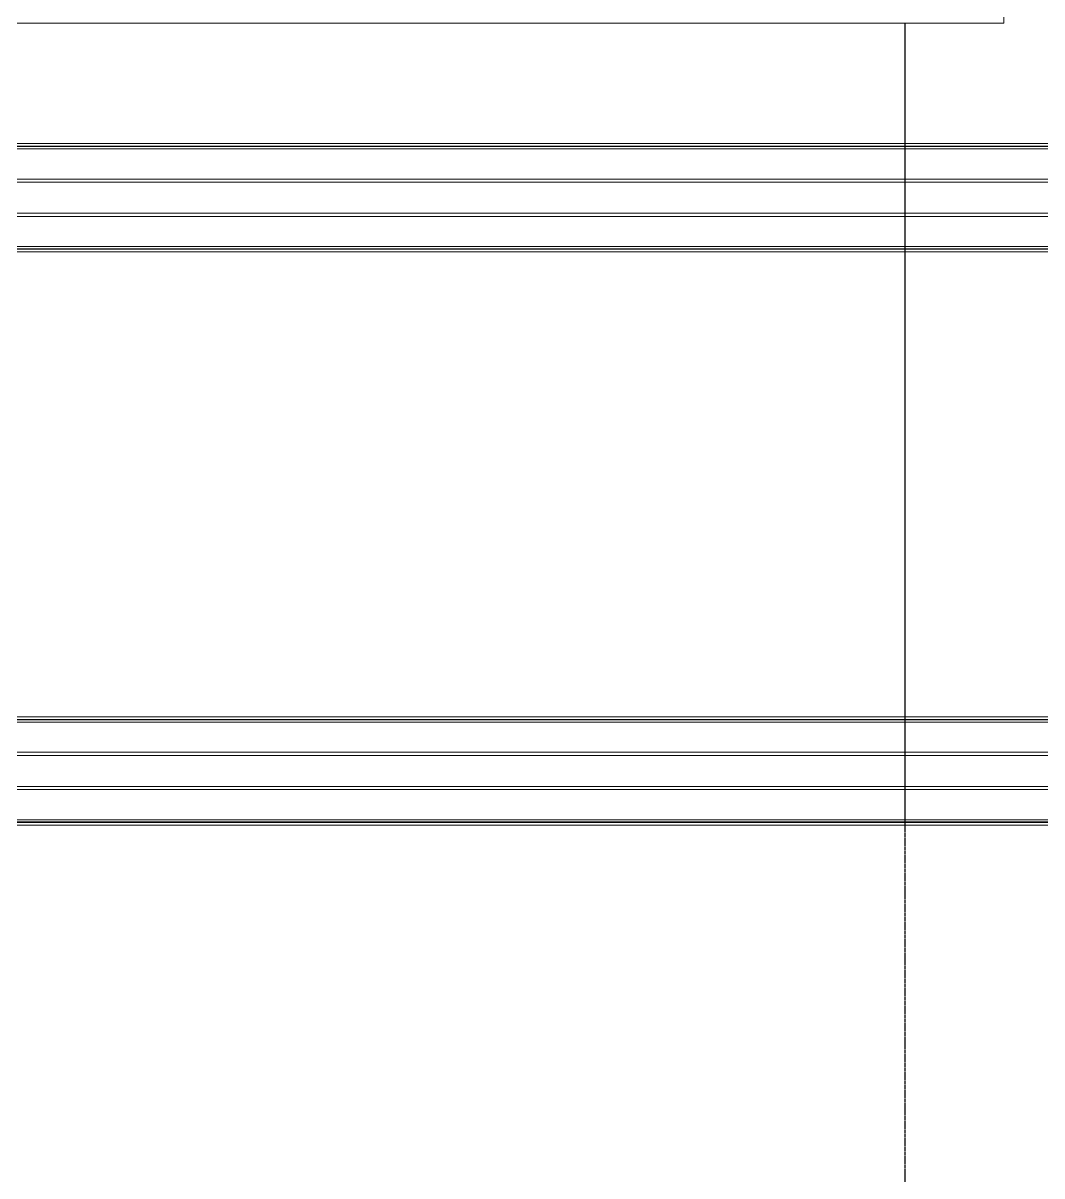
# Model space of a CAD drawing. Header units: centimetres. Extents: x -13617 to -9515, y -261 to 6553.
# Drawn here: x -11277.1 to -11167.4, y 2166 to 2290.1 of the extents above; entities that cross this region are included whole.
import ezdxf

# ---------------------------------------------------------------- set-up
doc = ezdxf.new("R2010")
doc.units = ezdxf.units.CM
doc.linetypes.add('_Overhead', pattern=[0.47625, 0.3175, -0.15875])
doc.linetypes.add('_Overhead_2_', pattern=[0.47625, 0.3175, -0.15875])
for name, color, linetype, lineweight in [('A-FLOR', 7, 'Continuous', 9), ('I-WALL', 7, 'Continuous', 9), ('S-BEAM', 7, 'Continuous', 9)]:
    doc.layers.add(name, color=color, linetype=linetype, lineweight=lineweight)

# ---------------------------------------------------------------- blocks, each defined once
blk = doc.blocks.new('Costanera Perfil Z - Parametrizado - h_22cm-1718325-Planta patio maniobras')
at = {"layer": 'S-BEAM', "color": 254, "true_color": 0xcccccc}
for p, q in [((-5.84, -4427.09), (-5.84, -4806.69)), ((-5.54, -4427.09), (-5.54, -4806.69)), ((-5.5, -4806.69), (-5.5, -4427.09)), ((-5.26, -4427.09), (-5.26, -4806.69)), ((-2.01, -4427.09), (-2.01, -4806.69)), ((-1.67, -4427.09), (-1.67, -4806.69)), ((1.67, -4427.09), (1.67, -4806.69)), ((2.01, -4427.09), (2.01, -4806.69)), ((5.26, -4427.09), (5.26, -4806.69)), ((5.5, -4427.09), (5.5, -4806.69)), ((5.54, -4427.09), (5.54, -4806.69)), ((5.84, -4427.09), (5.84, -4806.69))]:
    blk.add_line(p, q, dxfattribs=at)
blk = doc.blocks.new('Costanera Perfil Z - Parametrizado - h_22cm-V91-Planta patio maniobras')
at = {"layer": 'S-BEAM', "color": 254, "true_color": 0xcccccc}
for p, q in [((-5.84, -4427.09), (-5.84, -4806.69)), ((-5.54, -4427.09), (-5.54, -4806.69)), ((-5.5, -4806.69), (-5.5, -4427.09)), ((-5.26, -4427.09), (-5.26, -4806.69)), ((-2.01, -4427.09), (-2.01, -4806.69)), ((-1.67, -4427.09), (-1.67, -4806.69)), ((1.67, -4427.09), (1.67, -4806.69)), ((2.01, -4427.09), (2.01, -4806.69)), ((5.26, -4427.09), (5.26, -4806.69)), ((5.5, -4427.09), (5.5, -4806.69)), ((5.54, -4427.09), (5.54, -4806.69)), ((5.84, -4427.09), (5.84, -4806.69))]:
    blk.add_line(p, q, dxfattribs=at)
blk = doc.blocks.new('PQ_RVR_EST-01_ZZ_ZZ_MO_T_A_rvt-1-Planta patio maniobras')
at = {"layer": 'A-FLOR', "color": 254, "linetype": '_Overhead', "true_color": 0xd4d4d4}
for p, q in [((-11182.13, 2277.18), (-11182.13, 2290.13)), ((-11182.13, 2290.13), (-11182.13, 2277.18)), ((-11182.09, 2290.13), (-11182.09, 2277.18)), ((-11182.09, 2277.18), (-11182.09, 2290.13)), ((-11182.13, 2273.36), (-11182.13, 2277.18)), ((-11182.13, 2277.18), (-11182.13, 2273.36)), ((-11182.09, 2277.18), (-11182.09, 2273.36)), ((-11182.09, 2273.36), (-11182.09, 2277.18)), ((-11182.13, 2273.01), (-11182.13, 2273.36)), ((-11182.13, 2273.36), (-11182.13, 2273.01)), ((-11182.13, 2269.68), (-11182.13, 2273.01)), ((-11182.13, 2273.01), (-11182.13, 2269.68)), ((-11182.09, 2273.36), (-11182.09, 2273.01)), ((-11182.09, 2273.01), (-11182.09, 2273.36)), ((-11182.09, 2273.01), (-11182.09, 2269.68)), ((-11182.09, 2269.68), (-11182.09, 2273.01)), ((-11182.13, 2269.33), (-11182.13, 2269.68)), ((-11182.13, 2269.68), (-11182.13, 2269.33)), ((-11182.13, 2265.5), (-11182.13, 2269.33)), ((-11182.13, 2269.33), (-11182.13, 2265.5)), ((-11182.09, 2269.68), (-11182.09, 2269.33)), ((-11182.09, 2269.33), (-11182.09, 2269.68)), ((-11182.09, 2269.33), (-11182.09, 2265.5)), ((-11182.09, 2265.5), (-11182.09, 2269.33)), ((-11182.13, 2215.44), (-11182.13, 2265.5)), ((-11182.13, 2265.5), (-11182.13, 2215.44)), ((-11182.09, 2265.5), (-11182.09, 2215.44)), ((-11182.09, 2215.44), (-11182.09, 2265.5)), ((-11182.13, 2211.62), (-11182.13, 2215.44)), ((-11182.13, 2215.44), (-11182.13, 2211.62)), ((-11182.09, 2215.44), (-11182.09, 2211.62)), ((-11182.09, 2211.62), (-11182.09, 2215.44)), ((-11182.13, 2211.27), (-11182.13, 2211.62)), ((-11182.13, 2211.62), (-11182.13, 2211.27)), ((-11182.09, 2211.62), (-11182.09, 2211.27)), ((-11182.09, 2211.27), (-11182.09, 2211.62)), ((-11182.13, 2207.94), (-11182.13, 2211.27)), ((-11182.13, 2211.27), (-11182.13, 2207.94)), ((-11182.09, 2211.27), (-11182.09, 2207.94)), ((-11182.09, 2207.94), (-11182.09, 2211.27)), ((-11182.13, 2207.59), (-11182.13, 2207.94)), ((-11182.13, 2207.94), (-11182.13, 2207.59)), ((-11182.09, 2207.94), (-11182.09, 2207.59)), ((-11182.09, 2207.59), (-11182.09, 2207.94)), ((-11182.13, 2203.76), (-11182.13, 2207.59)), ((-11182.13, 2207.59), (-11182.13, 2203.76)), ((-11182.09, 2207.59), (-11182.09, 2203.76)), ((-11182.09, 2203.76), (-11182.09, 2207.59)), ((-11182.13, 2136.39), (-11182.13, 2203.76)), ((-11182.13, 2203.76), (-11182.13, 2136.39)), ((-11182.09, 2203.76), (-11182.1, 2136.39)), ((-11182.1, 2136.39), (-11182.09, 2203.76))]:
    blk.add_line(p, q, dxfattribs=at)
at = {"layer": 'S-BEAM', "color": 254, "linetype": '_Overhead', "lineweight": 9, "true_color": 0xd4d4d4, "rotation": 269.9999999999998}
for name, p in [('Costanera Perfil Z - Parametrizado - h_22cm-1718325-Planta patio maniobras', (-6548.44, 2271.34)), ('Costanera Perfil Z - Parametrizado - h_22cm-V91-Planta patio maniobras', (-6548.44, 2209.6))]:
    blk.add_blockref(name, p, dxfattribs=at)
blk = doc.blocks.new('PQ_RVR_ARQ-01_ZZ_ZZ_MO_T_A_rvt-1-Planta patio maniobras')
at = {"layer": 'A-FLOR', "color": 254, "linetype": '_Overhead_2_', "true_color": 0xd4d4d4}
for p, q in [((-11182.09, 2290.13), (-11182.09, 2277.18)), ((-11182.09, 2277.18), (-11182.09, 2290.13)), ((-11182.09, 2277.18), (-11182.09, 2273.36)), ((-11182.09, 2273.36), (-11182.09, 2277.18)), ((-11182.09, 2273.36), (-11182.09, 2273.01)), ((-11182.09, 2273.01), (-11182.09, 2273.36)), ((-11182.09, 2273.01), (-11182.09, 2269.68)), ((-11182.09, 2269.68), (-11182.09, 2273.01)), ((-11182.09, 2269.68), (-11182.09, 2269.33)), ((-11182.09, 2269.33), (-11182.09, 2269.68)), ((-11182.09, 2269.33), (-11182.09, 2265.5)), ((-11182.09, 2265.5), (-11182.09, 2269.33)), ((-11182.09, 2265.5), (-11182.09, 2215.44)), ((-11182.09, 2215.44), (-11182.09, 2265.5)), ((-11182.09, 2215.44), (-11182.09, 2211.62)), ((-11182.09, 2211.62), (-11182.09, 2215.44)), ((-11182.09, 2211.62), (-11182.09, 2211.27)), ((-11182.09, 2211.27), (-11182.09, 2211.62)), ((-11182.09, 2211.27), (-11182.09, 2207.94)), ((-11182.09, 2207.94), (-11182.09, 2211.27)), ((-11182.09, 2207.94), (-11182.09, 2207.59)), ((-11182.09, 2207.59), (-11182.09, 2207.94)), ((-11182.09, 2207.59), (-11182.09, 2203.76)), ((-11182.09, 2203.76), (-11182.09, 2207.59)), ((-11182.09, 2203.76), (-11182.1, 2136.39)), ((-11182.1, 2136.39), (-11182.09, 2203.76))]:
    blk.add_line(p, q, dxfattribs=at)
at = {"layer": 'I-WALL', "color": 253, "true_color": 0xaaaaaa}
for q in [(-11171.49, 2300.13), (-11350.05, 2290.13)]:
    blk.add_line((-11171.49, 2290.13), q, dxfattribs=at)

msp = doc.modelspace()

# ---------------------------------------------------------------- block references
at = {"lineweight": 5}
msp.add_blockref('PQ_RVR_EST-01_ZZ_ZZ_MO_T_A_rvt-1-Planta patio maniobras', (0, 0), dxfattribs=at)

# ---------------------------------------------------------------- next in the draw order: block references
msp.add_blockref('PQ_RVR_ARQ-01_ZZ_ZZ_MO_T_A_rvt-1-Planta patio maniobras', (0, 0), dxfattribs=at)

doc.saveas('drawing.dxf')
